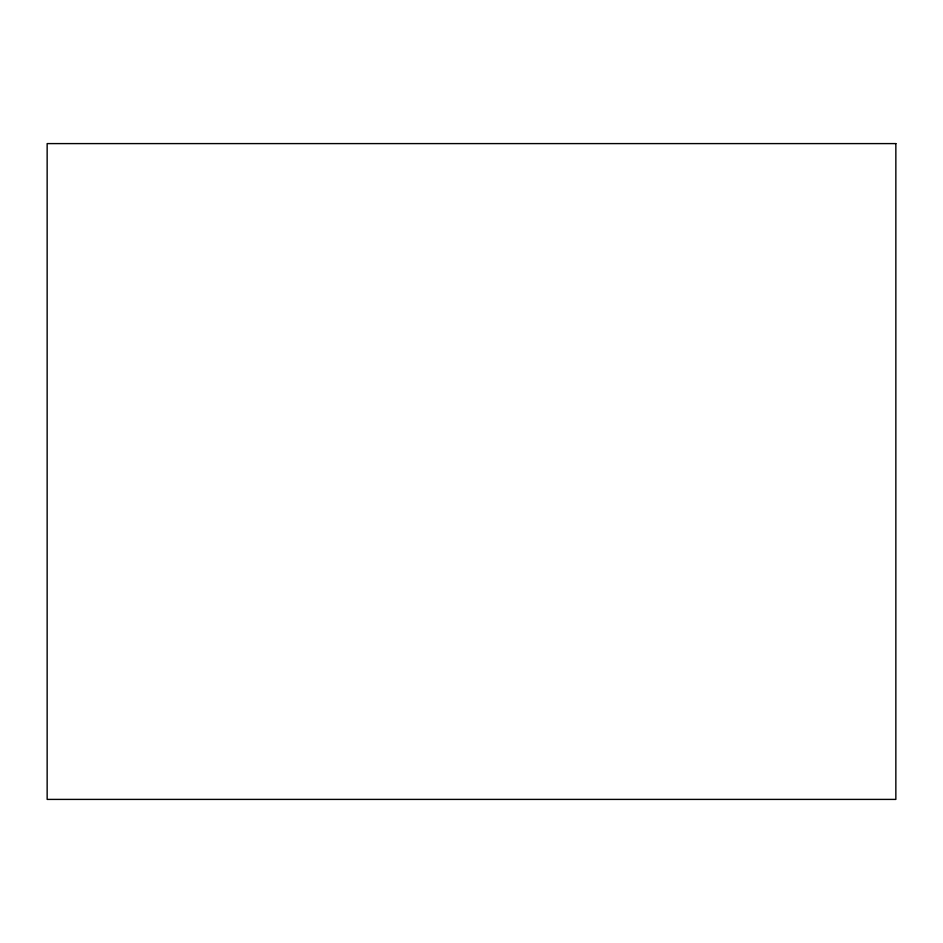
<?xml version="1.0" encoding="UTF-8"?>
<svg xmlns="http://www.w3.org/2000/svg" width="943" height="943" viewBox="0 0 943 943"><rect width="100%" height="100%" fill="white"/><g stroke="black" fill="none" stroke-linecap="round" stroke-linejoin="round"><path stroke-width="1.41" d="M895.85 143.595L47.15 143.595L47.15 799.405L895.85 799.405L895.85 143.595"/></g></svg>
